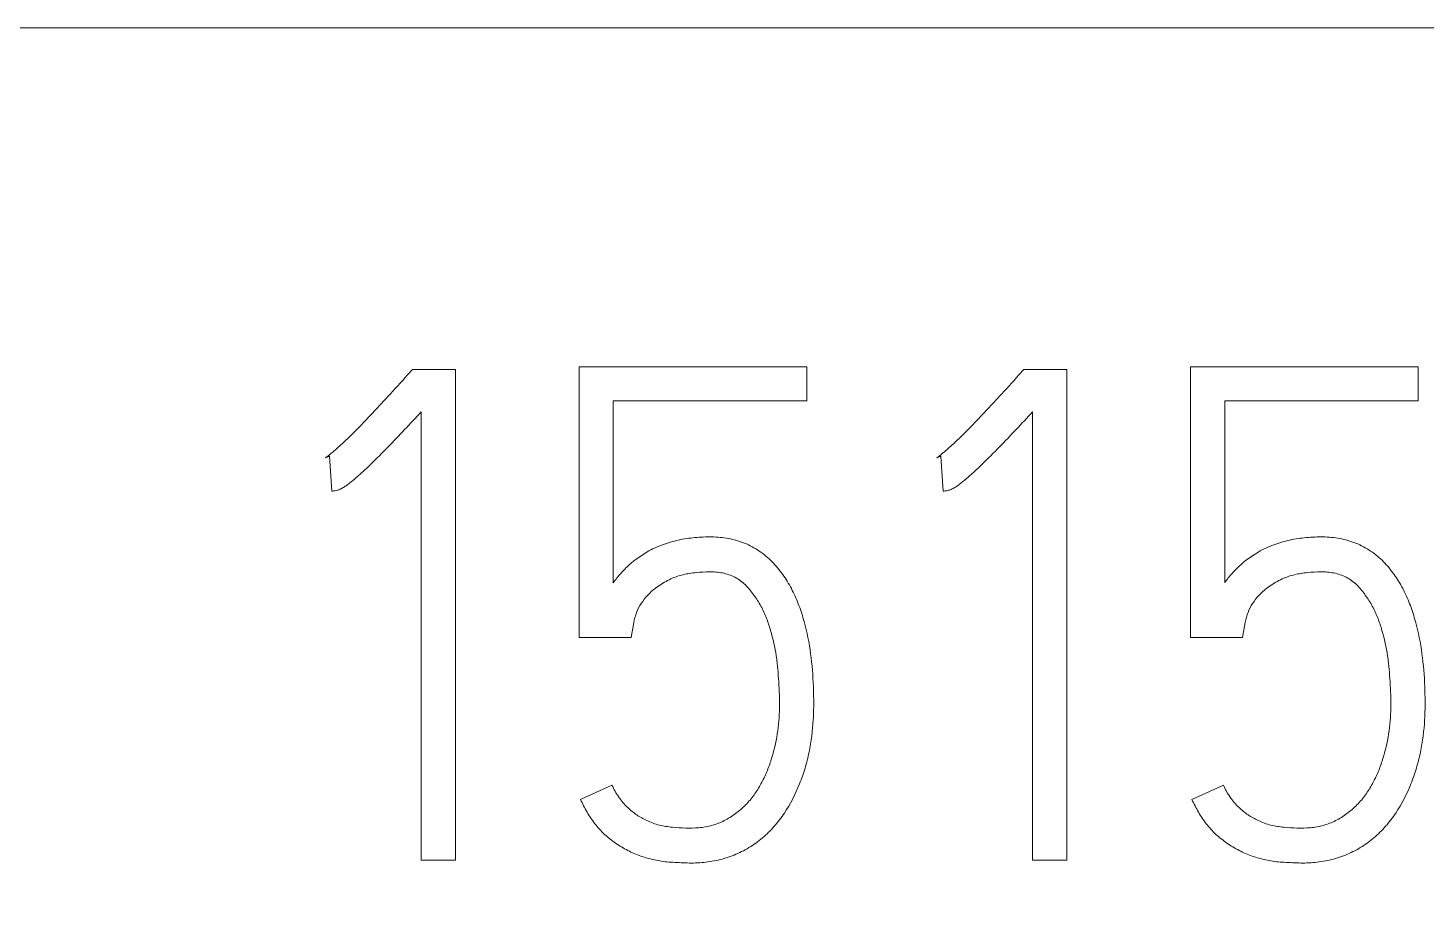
# Model space of a CAD drawing. Header units: millimetres. Extents: x 1359 to 3577, y 1336 to 3557.
# Drawn here: x 2575.03 to 2579.568, y 3327.255 to 3330.083 of the extents above; entities that cross this region are included whole.
import ezdxf

# ---------------------------------------------------------------- set-up
doc = ezdxf.new("R2010")
doc.units = ezdxf.units.MM
doc.set_wipeout_variables(frame=1)
doc.layers.add('000-PI-Oprema', color=30, linetype='Continuous', lineweight=5)

msp = doc.modelspace()

# ---------------------------------------------------------------- wipeouts: each hides what was drawn before it
msp.add_wipeout([(2556.5712, 3330.083), (2626.3712, 3330.083), (2626.3713, 3183.083), (2556.5713, 3183.083)])

# ---------------------------------------------------------------- next in the draw order: linework, layer by layer
at = {"layer": '000-PI-Oprema', "color": 0, "linetype": 'ByBlock', "lineweight": 0}
for p, q in [((2621.2652, 3330.083), (2561.6774, 3330.083)), ((2621.2652, 3330.083), (2561.6774, 3330.083)), ((2576.2776, 3328.9744), (2576.2621, 3328.9565)), ((2576.2776, 3328.9744), (2576.2621, 3328.9565)), ((2576.4174, 3328.9744), (2576.2776, 3328.9744)), ((2576.4174, 3328.9744), (2576.2776, 3328.9744)), ((2576.4174, 3327.3809), (2576.4174, 3328.9744)), ((2576.4174, 3327.3809), (2576.4174, 3328.9744)), ((2577.5581, 3328.983), (2576.8191, 3328.983)), ((2577.5581, 3328.983), (2576.8191, 3328.983)), ((2576.8191, 3328.9829), (2576.8191, 3328.1043)), ((2576.8191, 3328.9829), (2576.8191, 3328.1043)), ((2577.5581, 3328.872), (2577.5581, 3328.9829)), ((2577.5581, 3328.872), (2577.5581, 3328.9829)), ((2578.2622, 3328.9744), (2578.2468, 3328.9565)), ((2578.2622, 3328.9744), (2578.2468, 3328.9565)), ((2578.4021, 3328.9744), (2578.2622, 3328.9744)), ((2578.4021, 3328.9744), (2578.2622, 3328.9744)), ((2578.4021, 3327.3809), (2578.4021, 3328.9744)), ((2578.4021, 3327.3809), (2578.4021, 3328.9744)), ((2579.5428, 3328.983), (2578.8037, 3328.983)), ((2579.5428, 3328.983), (2578.8037, 3328.983)), ((2578.8037, 3328.9829), (2578.8037, 3328.1043)), ((2578.8037, 3328.9829), (2578.8037, 3328.1043)), ((2579.5428, 3328.872), (2579.5428, 3328.9829)), ((2579.5428, 3328.872), (2579.5428, 3328.9829)), ((2576.93, 3328.2819), (2576.93, 3328.872)), ((2576.93, 3328.872), (2577.5581, 3328.872)), ((2576.93, 3328.2819), (2576.93, 3328.872)), ((2576.93, 3328.872), (2577.5581, 3328.872)), ((2578.9147, 3328.2819), (2578.9147, 3328.872)), ((2578.9147, 3328.872), (2579.5428, 3328.872)), ((2578.9147, 3328.2819), (2578.9147, 3328.872)), ((2578.9147, 3328.872), (2579.5428, 3328.872)), ((2576.3064, 3328.8366), (2576.3064, 3327.3809)), ((2576.3064, 3328.8366), (2576.3064, 3327.3809)), ((2578.2911, 3328.8366), (2578.2911, 3327.3809)), ((2578.2911, 3328.8366), (2578.2911, 3327.3809)), ((2575.9954, 3328.6879), (2576.0089, 3328.6924)), ((2575.9954, 3328.6879), (2576.0089, 3328.6924)), ((2576.0089, 3328.6924), (2576.0158, 3328.5794)), ((2576.0089, 3328.6924), (2576.0158, 3328.5794)), ((2577.9801, 3328.6879), (2577.9935, 3328.6924)), ((2577.9801, 3328.6879), (2577.9935, 3328.6924)), ((2577.9935, 3328.6924), (2578.0004, 3328.5794)), ((2577.9935, 3328.6924), (2578.0004, 3328.5794)), ((2576.9878, 3328.1043), (2576.9967, 3328.1531)), ((2576.9878, 3328.1043), (2576.9967, 3328.1531)), ((2578.9724, 3328.1043), (2578.9813, 3328.1531)), ((2578.9724, 3328.1043), (2578.9813, 3328.1531)), ((2576.8191, 3328.1043), (2576.9878, 3328.1043)), ((2576.8191, 3328.1043), (2576.9878, 3328.1043)), ((2578.8037, 3328.1043), (2578.9724, 3328.1043)), ((2578.8037, 3328.1043), (2578.9724, 3328.1043)), ((2576.9256, 3327.6252), (2576.8235, 3327.5784)), ((2576.9256, 3327.6252), (2576.8235, 3327.5784)), ((2578.9102, 3327.6252), (2578.8082, 3327.5784)), ((2578.9102, 3327.6252), (2578.8082, 3327.5784)), ((2576.3064, 3327.3809), (2576.4174, 3327.3809)), ((2576.3064, 3327.3809), (2576.4174, 3327.3809)), ((2578.2911, 3327.3809), (2578.4021, 3327.3809)), ((2578.2911, 3327.3809), (2578.4021, 3327.3809))]:
    msp.add_line(p, q, dxfattribs=at)
for points, knots in [([(2576.2621, 3328.9565), (2576.2409, 3328.9331), (2576.2196, 3328.9098), (2576.1876, 3328.8749), (2576.1769, 3328.8633), (2576.1554, 3328.8402), (2576.1445, 3328.8287), (2576.1227, 3328.8058), (2576.1118, 3328.7944), (2576.0898, 3328.7717), (2576.0787, 3328.7605), (2576.0616, 3328.7441), (2576.0559, 3328.7387), (2576.0443, 3328.728), (2576.0384, 3328.7228), (2576.0265, 3328.7124), (2576.0205, 3328.7072), (2576.0114, 3328.6997), (2576.0083, 3328.6972), (2576.0021, 3328.6923), (2575.9989, 3328.6899), (2575.9954, 3328.6879)], [0, 0, 0, 0, 0.25, 0.25, 0.375, 0.375, 0.5, 0.5, 0.625, 0.625, 0.75, 0.75, 0.8125, 0.8125, 0.875, 0.875, 0.9375, 0.9375, 0.96875, 0.96875, 1, 1, 1, 1]), ([(2576.2621, 3328.9565), (2576.2409, 3328.9331), (2576.2196, 3328.9098), (2576.1876, 3328.8749), (2576.1769, 3328.8633), (2576.1554, 3328.8402), (2576.1445, 3328.8287), (2576.1227, 3328.8058), (2576.1118, 3328.7944), (2576.0898, 3328.7717), (2576.0787, 3328.7605), (2576.0616, 3328.7441), (2576.0559, 3328.7387), (2576.0443, 3328.728), (2576.0384, 3328.7228), (2576.0265, 3328.7124), (2576.0205, 3328.7072), (2576.0114, 3328.6997), (2576.0083, 3328.6972), (2576.0021, 3328.6923), (2575.9989, 3328.6899), (2575.9954, 3328.6879)], [0, 0, 0, 0, 0.25, 0.25, 0.375, 0.375, 0.5, 0.5, 0.625, 0.625, 0.75, 0.75, 0.8125, 0.8125, 0.875, 0.875, 0.9375, 0.9375, 0.96875, 0.96875, 1, 1, 1, 1]), ([(2578.2468, 3328.9565), (2578.2256, 3328.9331), (2578.2042, 3328.9098), (2578.1722, 3328.8749), (2578.1615, 3328.8633), (2578.14, 3328.8402), (2578.1292, 3328.8287), (2578.1074, 3328.8058), (2578.0964, 3328.7944), (2578.0744, 3328.7717), (2578.0633, 3328.7605), (2578.0463, 3328.7441), (2578.0405, 3328.7387), (2578.0289, 3328.728), (2578.023, 3328.7228), (2578.0111, 3328.7124), (2578.0051, 3328.7072), (2577.996, 3328.6997), (2577.993, 3328.6972), (2577.9867, 3328.6923), (2577.9836, 3328.6899), (2577.9801, 3328.6879)], [0, 0, 0, 0, 0.25, 0.25, 0.375, 0.375, 0.5, 0.5, 0.625, 0.625, 0.75, 0.75, 0.8125, 0.8125, 0.875, 0.875, 0.9375, 0.9375, 0.96875, 0.96875, 1, 1, 1, 1]), ([(2578.2468, 3328.9565), (2578.2256, 3328.9331), (2578.2042, 3328.9098), (2578.1722, 3328.8749), (2578.1615, 3328.8633), (2578.14, 3328.8402), (2578.1292, 3328.8287), (2578.1074, 3328.8058), (2578.0964, 3328.7944), (2578.0744, 3328.7717), (2578.0633, 3328.7605), (2578.0463, 3328.7441), (2578.0405, 3328.7387), (2578.0289, 3328.728), (2578.023, 3328.7228), (2578.0111, 3328.7124), (2578.0051, 3328.7072), (2577.996, 3328.6997), (2577.993, 3328.6972), (2577.9867, 3328.6923), (2577.9836, 3328.6899), (2577.9801, 3328.6879)], [0, 0, 0, 0, 0.25, 0.25, 0.375, 0.375, 0.5, 0.5, 0.625, 0.625, 0.75, 0.75, 0.8125, 0.8125, 0.875, 0.875, 0.9375, 0.9375, 0.96875, 0.96875, 1, 1, 1, 1]), ([(2576.0845, 3328.6135), (2576.0946, 3328.6219), (2576.1044, 3328.6306), (2576.1237, 3328.6484), (2576.1332, 3328.6575), (2576.1614, 3328.685), (2576.1799, 3328.7036), (2576.2348, 3328.76), (2576.2707, 3328.7982), (2576.3064, 3328.8367)], [0, 0, 0, 0, 0.125, 0.125, 0.25, 0.25, 0.5, 0.5, 1, 1, 1, 1]), ([(2576.0845, 3328.6135), (2576.0946, 3328.6219), (2576.1044, 3328.6306), (2576.1237, 3328.6484), (2576.1332, 3328.6575), (2576.1614, 3328.685), (2576.1799, 3328.7036), (2576.2348, 3328.76), (2576.2707, 3328.7982), (2576.3064, 3328.8367)], [0, 0, 0, 0, 0.125, 0.125, 0.25, 0.25, 0.5, 0.5, 1, 1, 1, 1]), ([(2578.0691, 3328.6135), (2578.0793, 3328.6219), (2578.089, 3328.6306), (2578.1083, 3328.6484), (2578.1178, 3328.6575), (2578.146, 3328.685), (2578.1645, 3328.7036), (2578.2194, 3328.76), (2578.2554, 3328.7982), (2578.2911, 3328.8367)], [0, 0, 0, 0, 0.125, 0.125, 0.25, 0.25, 0.5, 0.5, 1, 1, 1, 1]), ([(2578.0691, 3328.6135), (2578.0793, 3328.6219), (2578.089, 3328.6306), (2578.1083, 3328.6484), (2578.1178, 3328.6575), (2578.146, 3328.685), (2578.1645, 3328.7036), (2578.2194, 3328.76), (2578.2554, 3328.7982), (2578.2911, 3328.8367)], [0, 0, 0, 0, 0.125, 0.125, 0.25, 0.25, 0.5, 0.5, 1, 1, 1, 1]), ([(2576.0389, 3328.5839), (2576.0412, 3328.5845), (2576.0433, 3328.5854), (2576.0473, 3328.5874), (2576.0493, 3328.5885), (2576.0552, 3328.5919), (2576.059, 3328.5944), (2576.0702, 3328.6022), (2576.0774, 3328.6078), (2576.0845, 3328.6135)], [0, 0, 0, 0, 0.125, 0.125, 0.25, 0.25, 0.5, 0.5, 1, 1, 1, 1]), ([(2576.0845, 3328.6135), (2576.0774, 3328.6078), (2576.0702, 3328.6022), (2576.059, 3328.5944), (2576.0552, 3328.5919), (2576.0493, 3328.5884), (2576.0473, 3328.5874), (2576.0432, 3328.5854), (2576.0412, 3328.5845), (2576.0389, 3328.5839)], [0, 0, 0, 0, 0.5, 0.5, 0.75, 0.75, 0.875, 0.875, 1, 1, 1, 1]), ([(2576.0389, 3328.5839), (2576.0412, 3328.5845), (2576.0433, 3328.5854), (2576.0473, 3328.5874), (2576.0493, 3328.5885), (2576.0552, 3328.5919), (2576.059, 3328.5944), (2576.0702, 3328.6022), (2576.0774, 3328.6078), (2576.0845, 3328.6135)], [0, 0, 0, 0, 0.125, 0.125, 0.25, 0.25, 0.5, 0.5, 1, 1, 1, 1]), ([(2576.0845, 3328.6135), (2576.0774, 3328.6078), (2576.0702, 3328.6022), (2576.059, 3328.5944), (2576.0552, 3328.5919), (2576.0493, 3328.5884), (2576.0473, 3328.5874), (2576.0432, 3328.5854), (2576.0412, 3328.5845), (2576.0389, 3328.5839)], [0, 0, 0, 0, 0.5, 0.5, 0.75, 0.75, 0.875, 0.875, 1, 1, 1, 1]), ([(2578.0236, 3328.5839), (2578.0258, 3328.5845), (2578.0279, 3328.5854), (2578.032, 3328.5874), (2578.034, 3328.5885), (2578.0399, 3328.5919), (2578.0437, 3328.5944), (2578.0548, 3328.6022), (2578.062, 3328.6078), (2578.0691, 3328.6135)], [0, 0, 0, 0, 0.125, 0.125, 0.25, 0.25, 0.5, 0.5, 1, 1, 1, 1]), ([(2578.0691, 3328.6135), (2578.062, 3328.6078), (2578.0548, 3328.6022), (2578.0437, 3328.5944), (2578.0399, 3328.5919), (2578.034, 3328.5884), (2578.032, 3328.5874), (2578.0279, 3328.5854), (2578.0258, 3328.5845), (2578.0236, 3328.5839)], [0, 0, 0, 0, 0.5, 0.5, 0.75, 0.75, 0.875, 0.875, 1, 1, 1, 1]), ([(2578.0236, 3328.5839), (2578.0258, 3328.5845), (2578.0279, 3328.5854), (2578.032, 3328.5874), (2578.034, 3328.5885), (2578.0399, 3328.5919), (2578.0437, 3328.5944), (2578.0548, 3328.6022), (2578.062, 3328.6078), (2578.0691, 3328.6135)], [0, 0, 0, 0, 0.125, 0.125, 0.25, 0.25, 0.5, 0.5, 1, 1, 1, 1]), ([(2578.0691, 3328.6135), (2578.062, 3328.6078), (2578.0548, 3328.6022), (2578.0437, 3328.5944), (2578.0399, 3328.5919), (2578.034, 3328.5884), (2578.032, 3328.5874), (2578.0279, 3328.5854), (2578.0258, 3328.5845), (2578.0236, 3328.5839)], [0, 0, 0, 0, 0.5, 0.5, 0.75, 0.75, 0.875, 0.875, 1, 1, 1, 1]), ([(2576.0158, 3328.5794), (2576.0197, 3328.5794), (2576.0237, 3328.5799), (2576.0314, 3328.5815), (2576.0352, 3328.5826), (2576.0389, 3328.5839)], [0, 0, 0, 0, 0.5, 0.5, 1, 1, 1, 1]), ([(2576.0158, 3328.5794), (2576.0197, 3328.5794), (2576.0237, 3328.5799), (2576.0314, 3328.5815), (2576.0352, 3328.5826), (2576.0389, 3328.5839)], [0, 0, 0, 0, 0.5, 0.5, 1, 1, 1, 1]), ([(2578.0004, 3328.5794), (2578.0044, 3328.5794), (2578.0083, 3328.5799), (2578.016, 3328.5815), (2578.0198, 3328.5826), (2578.0236, 3328.5839)], [0, 0, 0, 0, 0.5, 0.5, 1, 1, 1, 1]), ([(2578.0004, 3328.5794), (2578.0044, 3328.5794), (2578.0083, 3328.5799), (2578.016, 3328.5815), (2578.0198, 3328.5826), (2578.0236, 3328.5839)], [0, 0, 0, 0, 0.5, 0.5, 1, 1, 1, 1]), ([(2577.1097, 3327.3752), (2577.1276, 3327.3741), (2577.1456, 3327.373), (2577.1724, 3327.3721), (2577.1814, 3327.3719), (2577.1992, 3327.3722), (2577.2259, 3327.3735), (2577.2525, 3327.3775), (2577.279, 3327.3837), (2577.2878, 3327.3861), (2577.3051, 3327.3915), (2577.3135, 3327.3946), (2577.3385, 3327.4047), (2577.3546, 3327.4127), (2577.3779, 3327.4266), (2577.3855, 3327.4316), (2577.4002, 3327.4422), (2577.4215, 3327.4588), (2577.4406, 3327.4777), (2577.4643, 3327.5048), (2577.4753, 3327.5193), (2577.5052, 3327.5641), (2577.5213, 3327.5959), (2577.5412, 3327.6458), (2577.5471, 3327.6629), (2577.5574, 3327.6972), (2577.5617, 3327.7145), (2577.5725, 3327.7667), (2577.5769, 3327.8019), (2577.58, 3327.8553), (2577.5805, 3327.8732), (2577.5804, 3327.9091), (2577.5801, 3327.9269), (2577.578, 3327.9804), (2577.5752, 3328.016), (2577.5656, 3328.0865), (2577.5589, 3328.1216), (2577.5445, 3328.1736), (2577.539, 3328.1908), (2577.5263, 3328.2244), (2577.5192, 3328.2409), (2577.5029, 3328.273), (2577.4937, 3328.2887), (2577.4735, 3328.3183), (2577.4624, 3328.3323), (2577.4439, 3328.3518), (2577.4375, 3328.3581), (2577.4239, 3328.37), (2577.4167, 3328.3757), (2577.3946, 3328.3916), (2577.3789, 3328.4005), (2577.354, 3328.4113), (2577.3454, 3328.4145), (2577.328, 3328.42), (2577.3192, 3328.4223), (2577.2926, 3328.4279), (2577.2745, 3328.4299), (2577.2471, 3328.4308), (2577.238, 3328.4307), (2577.2198, 3328.4302), (2577.2108, 3328.4297), (2577.1838, 3328.4277), (2577.148, 3328.423), (2577.113, 3328.4134), (2577.0784, 3328.4013), (2577.0616, 3328.394), (2577.0455, 3328.3851)], [0, 0, 0, 0, 0.03125, 0.03125, 0.046875, 0.046875, 0.0625, 0.09375, 0.09375, 0.109375, 0.109375, 0.125, 0.125, 0.15625, 0.15625, 0.171875, 0.171875, 0.1875, 0.21875, 0.21875, 0.25, 0.25, 0.3125, 0.3125, 0.34375, 0.34375, 0.375, 0.375, 0.4375, 0.4375, 0.46875, 0.46875, 0.5, 0.5, 0.5625, 0.5625, 0.625, 0.625, 0.65625, 0.65625, 0.6875, 0.6875, 0.71875, 0.71875, 0.75, 0.75, 0.765625, 0.765625, 0.78125, 0.78125, 0.8125, 0.8125, 0.828125, 0.828125, 0.84375, 0.84375, 0.875, 0.875, 0.890625, 0.890625, 0.90625, 0.90625, 0.9375, 0.96875, 0.96875, 1, 1, 1, 1]), ([(2577.1097, 3327.3752), (2577.1276, 3327.3741), (2577.1456, 3327.373), (2577.1724, 3327.3721), (2577.1814, 3327.3719), (2577.1992, 3327.3722), (2577.2259, 3327.3735), (2577.2525, 3327.3775), (2577.279, 3327.3837), (2577.2878, 3327.3861), (2577.3051, 3327.3915), (2577.3135, 3327.3946), (2577.3385, 3327.4047), (2577.3546, 3327.4127), (2577.3779, 3327.4266), (2577.3855, 3327.4316), (2577.4002, 3327.4422), (2577.4215, 3327.4588), (2577.4406, 3327.4777), (2577.4643, 3327.5048), (2577.4753, 3327.5193), (2577.5052, 3327.5641), (2577.5213, 3327.5959), (2577.5412, 3327.6458), (2577.5471, 3327.6629), (2577.5574, 3327.6972), (2577.5617, 3327.7145), (2577.5725, 3327.7667), (2577.5769, 3327.8019), (2577.58, 3327.8553), (2577.5805, 3327.8732), (2577.5804, 3327.9091), (2577.5801, 3327.9269), (2577.578, 3327.9804), (2577.5752, 3328.016), (2577.5656, 3328.0865), (2577.5589, 3328.1216), (2577.5445, 3328.1736), (2577.539, 3328.1908), (2577.5263, 3328.2244), (2577.5192, 3328.2409), (2577.5029, 3328.273), (2577.4937, 3328.2887), (2577.4735, 3328.3183), (2577.4624, 3328.3323), (2577.4439, 3328.3518), (2577.4375, 3328.3581), (2577.4239, 3328.37), (2577.4167, 3328.3757), (2577.3946, 3328.3916), (2577.3789, 3328.4005), (2577.354, 3328.4113), (2577.3454, 3328.4145), (2577.328, 3328.42), (2577.3192, 3328.4223), (2577.2926, 3328.4279), (2577.2745, 3328.4299), (2577.2471, 3328.4308), (2577.238, 3328.4307), (2577.2198, 3328.4302), (2577.2108, 3328.4297), (2577.1838, 3328.4277), (2577.148, 3328.423), (2577.113, 3328.4134), (2577.0784, 3328.4013), (2577.0616, 3328.394), (2577.0455, 3328.3851)], [0, 0, 0, 0, 0.03125, 0.03125, 0.046875, 0.046875, 0.0625, 0.09375, 0.09375, 0.109375, 0.109375, 0.125, 0.125, 0.15625, 0.15625, 0.171875, 0.171875, 0.1875, 0.21875, 0.21875, 0.25, 0.25, 0.3125, 0.3125, 0.34375, 0.34375, 0.375, 0.375, 0.4375, 0.4375, 0.46875, 0.46875, 0.5, 0.5, 0.5625, 0.5625, 0.625, 0.625, 0.65625, 0.65625, 0.6875, 0.6875, 0.71875, 0.71875, 0.75, 0.75, 0.765625, 0.765625, 0.78125, 0.78125, 0.8125, 0.8125, 0.828125, 0.828125, 0.84375, 0.84375, 0.875, 0.875, 0.890625, 0.890625, 0.90625, 0.90625, 0.9375, 0.96875, 0.96875, 1, 1, 1, 1]), ([(2579.0944, 3327.3752), (2579.1123, 3327.3741), (2579.1302, 3327.373), (2579.1571, 3327.3721), (2579.166, 3327.3719), (2579.1838, 3327.3722), (2579.2106, 3327.3735), (2579.2371, 3327.3775), (2579.2636, 3327.3837), (2579.2724, 3327.3861), (2579.2897, 3327.3915), (2579.2982, 3327.3946), (2579.3232, 3327.4047), (2579.3393, 3327.4127), (2579.3625, 3327.4266), (2579.3701, 3327.4316), (2579.3849, 3327.4422), (2579.4062, 3327.4588), (2579.4253, 3327.4777), (2579.4489, 3327.5048), (2579.4599, 3327.5193), (2579.4898, 3327.5641), (2579.506, 3327.5959), (2579.5258, 3327.6458), (2579.5318, 3327.6629), (2579.5421, 3327.6972), (2579.5464, 3327.7145), (2579.5572, 3327.7667), (2579.5615, 3327.8019), (2579.5647, 3327.8553), (2579.5651, 3327.8732), (2579.5651, 3327.9091), (2579.5647, 3327.9269), (2579.5626, 3327.9804), (2579.5598, 3328.016), (2579.5503, 3328.0865), (2579.5436, 3328.1216), (2579.5291, 3328.1736), (2579.5236, 3328.1908), (2579.511, 3328.2244), (2579.5038, 3328.2409), (2579.4876, 3328.273), (2579.4784, 3328.2887), (2579.4581, 3328.3183), (2579.447, 3328.3323), (2579.4286, 3328.3518), (2579.4221, 3328.3581), (2579.4085, 3328.37), (2579.4014, 3328.3757), (2579.3792, 3328.3916), (2579.3635, 3328.4005), (2579.3386, 3328.4113), (2579.33, 3328.4145), (2579.3126, 3328.42), (2579.3038, 3328.4223), (2579.2772, 3328.4279), (2579.2592, 3328.4299), (2579.2317, 3328.4308), (2579.2226, 3328.4307), (2579.2045, 3328.4302), (2579.1954, 3328.4297), (2579.1684, 3328.4277), (2579.1326, 3328.423), (2579.0976, 3328.4134), (2579.063, 3328.4013), (2579.0462, 3328.394), (2579.0301, 3328.3851)], [0, 0, 0, 0, 0.03125, 0.03125, 0.046875, 0.046875, 0.0625, 0.09375, 0.09375, 0.109375, 0.109375, 0.125, 0.125, 0.15625, 0.15625, 0.171875, 0.171875, 0.1875, 0.21875, 0.21875, 0.25, 0.25, 0.3125, 0.3125, 0.34375, 0.34375, 0.375, 0.375, 0.4375, 0.4375, 0.46875, 0.46875, 0.5, 0.5, 0.5625, 0.5625, 0.625, 0.625, 0.65625, 0.65625, 0.6875, 0.6875, 0.71875, 0.71875, 0.75, 0.75, 0.765625, 0.765625, 0.78125, 0.78125, 0.8125, 0.8125, 0.828125, 0.828125, 0.84375, 0.84375, 0.875, 0.875, 0.890625, 0.890625, 0.90625, 0.90625, 0.9375, 0.96875, 0.96875, 1, 1, 1, 1]), ([(2579.0944, 3327.3752), (2579.1123, 3327.3741), (2579.1302, 3327.373), (2579.1571, 3327.3721), (2579.166, 3327.3719), (2579.1838, 3327.3722), (2579.2106, 3327.3735), (2579.2371, 3327.3775), (2579.2636, 3327.3837), (2579.2724, 3327.3861), (2579.2897, 3327.3915), (2579.2982, 3327.3946), (2579.3232, 3327.4047), (2579.3393, 3327.4127), (2579.3625, 3327.4266), (2579.3701, 3327.4316), (2579.3849, 3327.4422), (2579.4062, 3327.4588), (2579.4253, 3327.4777), (2579.4489, 3327.5048), (2579.4599, 3327.5193), (2579.4898, 3327.5641), (2579.506, 3327.5959), (2579.5258, 3327.6458), (2579.5318, 3327.6629), (2579.5421, 3327.6972), (2579.5464, 3327.7145), (2579.5572, 3327.7667), (2579.5615, 3327.8019), (2579.5647, 3327.8553), (2579.5651, 3327.8732), (2579.5651, 3327.9091), (2579.5647, 3327.9269), (2579.5626, 3327.9804), (2579.5598, 3328.016), (2579.5503, 3328.0865), (2579.5436, 3328.1216), (2579.5291, 3328.1736), (2579.5236, 3328.1908), (2579.511, 3328.2244), (2579.5038, 3328.2409), (2579.4876, 3328.273), (2579.4784, 3328.2887), (2579.4581, 3328.3183), (2579.447, 3328.3323), (2579.4286, 3328.3518), (2579.4221, 3328.3581), (2579.4085, 3328.37), (2579.4014, 3328.3757), (2579.3792, 3328.3916), (2579.3635, 3328.4005), (2579.3386, 3328.4113), (2579.33, 3328.4145), (2579.3126, 3328.42), (2579.3038, 3328.4223), (2579.2772, 3328.4279), (2579.2592, 3328.4299), (2579.2317, 3328.4308), (2579.2226, 3328.4307), (2579.2045, 3328.4302), (2579.1954, 3328.4297), (2579.1684, 3328.4277), (2579.1326, 3328.423), (2579.0976, 3328.4134), (2579.063, 3328.4013), (2579.0462, 3328.394), (2579.0301, 3328.3851)], [0, 0, 0, 0, 0.03125, 0.03125, 0.046875, 0.046875, 0.0625, 0.09375, 0.09375, 0.109375, 0.109375, 0.125, 0.125, 0.15625, 0.15625, 0.171875, 0.171875, 0.1875, 0.21875, 0.21875, 0.25, 0.25, 0.3125, 0.3125, 0.34375, 0.34375, 0.375, 0.375, 0.4375, 0.4375, 0.46875, 0.46875, 0.5, 0.5, 0.5625, 0.5625, 0.625, 0.625, 0.65625, 0.65625, 0.6875, 0.6875, 0.71875, 0.71875, 0.75, 0.75, 0.765625, 0.765625, 0.78125, 0.78125, 0.8125, 0.8125, 0.828125, 0.828125, 0.84375, 0.84375, 0.875, 0.875, 0.890625, 0.890625, 0.90625, 0.90625, 0.9375, 0.96875, 0.96875, 1, 1, 1, 1]), ([(2577.0455, 3328.3851), (2577.0227, 3328.3723), (2577.0013, 3328.3573), (2576.9721, 3328.3312), (2576.9629, 3328.322), (2576.9456, 3328.3027), (2576.9375, 3328.2926), (2576.93, 3328.2819)], [0, 0, 0, 0, 0.5, 0.5, 0.75, 0.75, 1, 1, 1, 1]), ([(2577.0455, 3328.3851), (2577.0227, 3328.3723), (2577.0013, 3328.3573), (2576.9721, 3328.3312), (2576.9629, 3328.322), (2576.9456, 3328.3027), (2576.9375, 3328.2926), (2576.93, 3328.2819)], [0, 0, 0, 0, 0.5, 0.5, 0.75, 0.75, 1, 1, 1, 1]), ([(2579.0301, 3328.3851), (2579.0074, 3328.3723), (2578.9859, 3328.3573), (2578.9568, 3328.3312), (2578.9476, 3328.322), (2578.9303, 3328.3027), (2578.9222, 3328.2926), (2578.9147, 3328.2819)], [0, 0, 0, 0, 0.5, 0.5, 0.75, 0.75, 1, 1, 1, 1]), ([(2579.0301, 3328.3851), (2579.0074, 3328.3723), (2578.9859, 3328.3573), (2578.9568, 3328.3312), (2578.9476, 3328.322), (2578.9303, 3328.3027), (2578.9222, 3328.2926), (2578.9147, 3328.2819)], [0, 0, 0, 0, 0.5, 0.5, 0.75, 0.75, 1, 1, 1, 1]), ([(2577.1166, 3328.2941), (2577.1296, 3328.3003), (2577.1431, 3328.3047), (2577.1706, 3328.3114), (2577.1848, 3328.3136), (2577.2132, 3328.3165), (2577.2274, 3328.3172), (2577.2487, 3328.3173), (2577.2558, 3328.3171), (2577.2701, 3328.316), (2577.2772, 3328.315), (2577.2983, 3328.3108), (2577.3118, 3328.3063), (2577.3374, 3328.2932), (2577.3489, 3328.2848), (2577.3641, 3328.2698), (2577.3688, 3328.2643), (2577.3779, 3328.2533), (2577.391, 3328.2365), (2577.4023, 3328.2184), (2577.4158, 3328.1934), (2577.4219, 3328.1803), (2577.4322, 3328.154), (2577.4365, 3328.1406), (2577.4485, 3328.1001), (2577.4546, 3328.0725), (2577.4599, 3328.0375), (2577.4608, 3328.0304), (2577.4624, 3328.0163), (2577.4631, 3328.0093), (2577.465, 3327.9882), (2577.4661, 3327.9741), (2577.4679, 3327.9459), (2577.4686, 3327.9318), (2577.4695, 3327.9037), (2577.4696, 3327.8896), (2577.4688, 3327.8473), (2577.4665, 3327.8191), (2577.4577, 3327.7627), (2577.4513, 3327.735), (2577.4384, 3327.6945), (2577.4335, 3327.6811), (2577.4224, 3327.6548), (2577.4162, 3327.6418), (2577.4025, 3327.6169), (2577.3951, 3327.6048), (2577.3826, 3327.5875), (2577.3783, 3327.5818), (2577.3691, 3327.5709), (2577.3642, 3327.5655), (2577.3491, 3327.5501), (2577.3329, 3327.5361), (2577.3151, 3327.524), (2577.3029, 3327.5165), (2577.2966, 3327.5129), (2577.2773, 3327.5032), (2577.2573, 3327.4955), (2577.2364, 3327.4907), (2577.2223, 3327.4881), (2577.2151, 3327.4872), (2577.1935, 3327.4852), (2577.1792, 3327.4852), (2577.1507, 3327.4861), (2577.1364, 3327.487), (2577.1151, 3327.4891), (2577.108, 3327.4898), (2577.0938, 3327.492), (2577.0867, 3327.4934), (2577.0656, 3327.4986), (2577.052, 3327.5035), (2577.039, 3327.5098)], [0, 0, 0, 0, 0.03125, 0.03125, 0.0625, 0.0625, 0.09375, 0.09375, 0.109375, 0.109375, 0.125, 0.125, 0.15625, 0.15625, 0.1875, 0.1875, 0.203125, 0.203125, 0.21875, 0.25, 0.25, 0.28125, 0.28125, 0.3125, 0.3125, 0.375, 0.375, 0.390625, 0.390625, 0.40625, 0.40625, 0.4375, 0.4375, 0.46875, 0.46875, 0.5, 0.5, 0.5625, 0.5625, 0.625, 0.625, 0.65625, 0.65625, 0.6875, 0.6875, 0.71875, 0.71875, 0.734375, 0.734375, 0.75, 0.75, 0.78125, 0.796875, 0.796875, 0.8125, 0.8125, 0.84375, 0.859375, 0.859375, 0.875, 0.875, 0.90625, 0.90625, 0.9375, 0.9375, 0.953125, 0.953125, 0.96875, 0.96875, 1, 1, 1, 1]), ([(2577.1166, 3328.2941), (2577.1296, 3328.3003), (2577.1431, 3328.3047), (2577.1706, 3328.3114), (2577.1848, 3328.3136), (2577.2132, 3328.3165), (2577.2274, 3328.3172), (2577.2487, 3328.3173), (2577.2558, 3328.3171), (2577.2701, 3328.316), (2577.2772, 3328.315), (2577.2983, 3328.3108), (2577.3118, 3328.3063), (2577.3374, 3328.2932), (2577.3489, 3328.2848), (2577.3641, 3328.2698), (2577.3688, 3328.2643), (2577.3779, 3328.2533), (2577.391, 3328.2365), (2577.4023, 3328.2184), (2577.4158, 3328.1934), (2577.4219, 3328.1803), (2577.4322, 3328.154), (2577.4365, 3328.1406), (2577.4485, 3328.1001), (2577.4546, 3328.0725), (2577.4599, 3328.0375), (2577.4608, 3328.0304), (2577.4624, 3328.0163), (2577.4631, 3328.0093), (2577.465, 3327.9882), (2577.4661, 3327.9741), (2577.4679, 3327.9459), (2577.4686, 3327.9318), (2577.4695, 3327.9037), (2577.4696, 3327.8896), (2577.4688, 3327.8473), (2577.4665, 3327.8191), (2577.4577, 3327.7627), (2577.4513, 3327.735), (2577.4384, 3327.6945), (2577.4335, 3327.6811), (2577.4224, 3327.6548), (2577.4162, 3327.6418), (2577.4025, 3327.6169), (2577.3951, 3327.6048), (2577.3826, 3327.5875), (2577.3783, 3327.5818), (2577.3691, 3327.5709), (2577.3642, 3327.5655), (2577.3491, 3327.5501), (2577.3329, 3327.5361), (2577.3151, 3327.524), (2577.3029, 3327.5165), (2577.2966, 3327.5129), (2577.2773, 3327.5032), (2577.2573, 3327.4955), (2577.2364, 3327.4907), (2577.2223, 3327.4881), (2577.2151, 3327.4872), (2577.1935, 3327.4852), (2577.1792, 3327.4852), (2577.1507, 3327.4861), (2577.1364, 3327.487), (2577.1151, 3327.4891), (2577.108, 3327.4898), (2577.0938, 3327.492), (2577.0867, 3327.4934), (2577.0656, 3327.4986), (2577.052, 3327.5035), (2577.039, 3327.5098)], [0, 0, 0, 0, 0.03125, 0.03125, 0.0625, 0.0625, 0.09375, 0.09375, 0.109375, 0.109375, 0.125, 0.125, 0.15625, 0.15625, 0.1875, 0.1875, 0.203125, 0.203125, 0.21875, 0.25, 0.25, 0.28125, 0.28125, 0.3125, 0.3125, 0.375, 0.375, 0.390625, 0.390625, 0.40625, 0.40625, 0.4375, 0.4375, 0.46875, 0.46875, 0.5, 0.5, 0.5625, 0.5625, 0.625, 0.625, 0.65625, 0.65625, 0.6875, 0.6875, 0.71875, 0.71875, 0.734375, 0.734375, 0.75, 0.75, 0.78125, 0.796875, 0.796875, 0.8125, 0.8125, 0.84375, 0.859375, 0.859375, 0.875, 0.875, 0.90625, 0.90625, 0.9375, 0.9375, 0.953125, 0.953125, 0.96875, 0.96875, 1, 1, 1, 1]), ([(2577.041, 3328.2409), (2577.0514, 3328.2524), (2577.0634, 3328.2623), (2577.0891, 3328.2797), (2577.1027, 3328.2873), (2577.1166, 3328.2941)], [0, 0, 0, 0, 0.5, 0.5, 1, 1, 1, 1]), ([(2577.1166, 3328.2941), (2577.1027, 3328.2873), (2577.089, 3328.2797), (2577.0634, 3328.2623), (2577.0514, 3328.2524), (2577.041, 3328.2409)], [0, 0, 0, 0, 0.5, 0.5, 1, 1, 1, 1]), ([(2577.041, 3328.2409), (2577.0514, 3328.2524), (2577.0634, 3328.2623), (2577.0891, 3328.2797), (2577.1027, 3328.2873), (2577.1166, 3328.2941)], [0, 0, 0, 0, 0.5, 0.5, 1, 1, 1, 1]), ([(2577.1166, 3328.2941), (2577.1027, 3328.2873), (2577.089, 3328.2797), (2577.0634, 3328.2623), (2577.0514, 3328.2524), (2577.041, 3328.2409)], [0, 0, 0, 0, 0.5, 0.5, 1, 1, 1, 1]), ([(2579.1013, 3328.2941), (2579.1143, 3328.3003), (2579.1277, 3328.3047), (2579.1553, 3328.3114), (2579.1694, 3328.3136), (2579.1978, 3328.3165), (2579.212, 3328.3172), (2579.2333, 3328.3173), (2579.2405, 3328.3171), (2579.2547, 3328.316), (2579.2619, 3328.315), (2579.2829, 3328.3108), (2579.2965, 3328.3063), (2579.3221, 3328.2932), (2579.3335, 3328.2848), (2579.3487, 3328.2698), (2579.3535, 3328.2643), (2579.3626, 3328.2533), (2579.3756, 3328.2365), (2579.3869, 3328.2184), (2579.4005, 3328.1934), (2579.4065, 3328.1803), (2579.4168, 3328.154), (2579.4212, 3328.1406), (2579.4331, 3328.1001), (2579.4392, 3328.0725), (2579.4445, 3328.0375), (2579.4454, 3328.0304), (2579.447, 3328.0163), (2579.4477, 3328.0093), (2579.4496, 3327.9882), (2579.4507, 3327.9741), (2579.4525, 3327.9459), (2579.4532, 3327.9318), (2579.4541, 3327.9037), (2579.4543, 3327.8896), (2579.4534, 3327.8473), (2579.4511, 3327.8191), (2579.4423, 3327.7627), (2579.4359, 3327.735), (2579.423, 3327.6945), (2579.4181, 3327.6811), (2579.407, 3327.6548), (2579.4008, 3327.6418), (2579.3872, 3327.6169), (2579.3797, 3327.6048), (2579.3673, 3327.5875), (2579.3629, 3327.5818), (2579.3537, 3327.5709), (2579.3488, 3327.5655), (2579.3337, 3327.5501), (2579.3175, 3327.5361), (2579.2998, 3327.524), (2579.2876, 3327.5165), (2579.2812, 3327.5129), (2579.2619, 3327.5032), (2579.2419, 3327.4955), (2579.2211, 3327.4907), (2579.2069, 3327.4881), (2579.1997, 3327.4872), (2579.1782, 3327.4852), (2579.1639, 3327.4852), (2579.1353, 3327.4861), (2579.1211, 3327.487), (2579.0997, 3327.4891), (2579.0926, 3327.4898), (2579.0784, 3327.492), (2579.0713, 3327.4934), (2579.0502, 3327.4986), (2579.0367, 3327.5035), (2579.0236, 3327.5098)], [0, 0, 0, 0, 0.03125, 0.03125, 0.0625, 0.0625, 0.09375, 0.09375, 0.109375, 0.109375, 0.125, 0.125, 0.15625, 0.15625, 0.1875, 0.1875, 0.203125, 0.203125, 0.21875, 0.25, 0.25, 0.28125, 0.28125, 0.3125, 0.3125, 0.375, 0.375, 0.390625, 0.390625, 0.40625, 0.40625, 0.4375, 0.4375, 0.46875, 0.46875, 0.5, 0.5, 0.5625, 0.5625, 0.625, 0.625, 0.65625, 0.65625, 0.6875, 0.6875, 0.71875, 0.71875, 0.734375, 0.734375, 0.75, 0.75, 0.78125, 0.796875, 0.796875, 0.8125, 0.8125, 0.84375, 0.859375, 0.859375, 0.875, 0.875, 0.90625, 0.90625, 0.9375, 0.9375, 0.953125, 0.953125, 0.96875, 0.96875, 1, 1, 1, 1]), ([(2579.1013, 3328.2941), (2579.1143, 3328.3003), (2579.1277, 3328.3047), (2579.1553, 3328.3114), (2579.1694, 3328.3136), (2579.1978, 3328.3165), (2579.212, 3328.3172), (2579.2333, 3328.3173), (2579.2405, 3328.3171), (2579.2547, 3328.316), (2579.2619, 3328.315), (2579.2829, 3328.3108), (2579.2965, 3328.3063), (2579.3221, 3328.2932), (2579.3335, 3328.2848), (2579.3487, 3328.2698), (2579.3535, 3328.2643), (2579.3626, 3328.2533), (2579.3756, 3328.2365), (2579.3869, 3328.2184), (2579.4005, 3328.1934), (2579.4065, 3328.1803), (2579.4168, 3328.154), (2579.4212, 3328.1406), (2579.4331, 3328.1001), (2579.4392, 3328.0725), (2579.4445, 3328.0375), (2579.4454, 3328.0304), (2579.447, 3328.0163), (2579.4477, 3328.0093), (2579.4496, 3327.9882), (2579.4507, 3327.9741), (2579.4525, 3327.9459), (2579.4532, 3327.9318), (2579.4541, 3327.9037), (2579.4543, 3327.8896), (2579.4534, 3327.8473), (2579.4511, 3327.8191), (2579.4423, 3327.7627), (2579.4359, 3327.735), (2579.423, 3327.6945), (2579.4181, 3327.6811), (2579.407, 3327.6548), (2579.4008, 3327.6418), (2579.3872, 3327.6169), (2579.3797, 3327.6048), (2579.3673, 3327.5875), (2579.3629, 3327.5818), (2579.3537, 3327.5709), (2579.3488, 3327.5655), (2579.3337, 3327.5501), (2579.3175, 3327.5361), (2579.2998, 3327.524), (2579.2876, 3327.5165), (2579.2812, 3327.5129), (2579.2619, 3327.5032), (2579.2419, 3327.4955), (2579.2211, 3327.4907), (2579.2069, 3327.4881), (2579.1997, 3327.4872), (2579.1782, 3327.4852), (2579.1639, 3327.4852), (2579.1353, 3327.4861), (2579.1211, 3327.487), (2579.0997, 3327.4891), (2579.0926, 3327.4898), (2579.0784, 3327.492), (2579.0713, 3327.4934), (2579.0502, 3327.4986), (2579.0367, 3327.5035), (2579.0236, 3327.5098)], [0, 0, 0, 0, 0.03125, 0.03125, 0.0625, 0.0625, 0.09375, 0.09375, 0.109375, 0.109375, 0.125, 0.125, 0.15625, 0.15625, 0.1875, 0.1875, 0.203125, 0.203125, 0.21875, 0.25, 0.25, 0.28125, 0.28125, 0.3125, 0.3125, 0.375, 0.375, 0.390625, 0.390625, 0.40625, 0.40625, 0.4375, 0.4375, 0.46875, 0.46875, 0.5, 0.5, 0.5625, 0.5625, 0.625, 0.625, 0.65625, 0.65625, 0.6875, 0.6875, 0.71875, 0.71875, 0.734375, 0.734375, 0.75, 0.75, 0.78125, 0.796875, 0.796875, 0.8125, 0.8125, 0.84375, 0.859375, 0.859375, 0.875, 0.875, 0.90625, 0.90625, 0.9375, 0.9375, 0.953125, 0.953125, 0.96875, 0.96875, 1, 1, 1, 1]), ([(2579.0257, 3328.2409), (2579.036, 3328.2524), (2579.0481, 3328.2623), (2579.0737, 3328.2797), (2579.0873, 3328.2873), (2579.1013, 3328.2941)], [0, 0, 0, 0, 0.5, 0.5, 1, 1, 1, 1]), ([(2579.1013, 3328.2941), (2579.0873, 3328.2873), (2579.0737, 3328.2797), (2579.048, 3328.2623), (2579.036, 3328.2524), (2579.0257, 3328.2409)], [0, 0, 0, 0, 0.5, 0.5, 1, 1, 1, 1]), ([(2579.0257, 3328.2409), (2579.036, 3328.2524), (2579.0481, 3328.2623), (2579.0737, 3328.2797), (2579.0873, 3328.2873), (2579.1013, 3328.2941)], [0, 0, 0, 0, 0.5, 0.5, 1, 1, 1, 1]), ([(2579.1013, 3328.2941), (2579.0873, 3328.2873), (2579.0737, 3328.2797), (2579.048, 3328.2623), (2579.036, 3328.2524), (2579.0257, 3328.2409)], [0, 0, 0, 0, 0.5, 0.5, 1, 1, 1, 1]), ([(2577.041, 3328.2409), (2577.0337, 3328.2325), (2577.0267, 3328.2239), (2577.0145, 3328.2054), (2577.0092, 3328.1957), (2577.0056, 3328.1852)], [0, 0, 0, 0, 0.5, 0.5, 1, 1, 1, 1]), ([(2577.0056, 3328.1852), (2577.0092, 3328.1957), (2577.0145, 3328.2055), (2577.0268, 3328.2239), (2577.0337, 3328.2325), (2577.041, 3328.2409)], [0, 0, 0, 0, 0.5, 0.5, 1, 1, 1, 1]), ([(2577.041, 3328.2409), (2577.0337, 3328.2325), (2577.0267, 3328.2239), (2577.0145, 3328.2054), (2577.0092, 3328.1957), (2577.0056, 3328.1852)], [0, 0, 0, 0, 0.5, 0.5, 1, 1, 1, 1]), ([(2577.0056, 3328.1852), (2577.0092, 3328.1957), (2577.0145, 3328.2055), (2577.0268, 3328.2239), (2577.0337, 3328.2325), (2577.041, 3328.2409)], [0, 0, 0, 0, 0.5, 0.5, 1, 1, 1, 1]), ([(2579.0257, 3328.2409), (2579.0183, 3328.2325), (2579.0114, 3328.2239), (2578.9991, 3328.2054), (2578.9938, 3328.1957), (2578.9903, 3328.1852)], [0, 0, 0, 0, 0.5, 0.5, 1, 1, 1, 1]), ([(2578.9903, 3328.1852), (2578.9938, 3328.1957), (2578.9991, 3328.2055), (2579.0114, 3328.2239), (2579.0183, 3328.2325), (2579.0257, 3328.2409)], [0, 0, 0, 0, 0.5, 0.5, 1, 1, 1, 1]), ([(2579.0257, 3328.2409), (2579.0183, 3328.2325), (2579.0114, 3328.2239), (2578.9991, 3328.2054), (2578.9938, 3328.1957), (2578.9903, 3328.1852)], [0, 0, 0, 0, 0.5, 0.5, 1, 1, 1, 1]), ([(2578.9903, 3328.1852), (2578.9938, 3328.1957), (2578.9991, 3328.2055), (2579.0114, 3328.2239), (2579.0183, 3328.2325), (2579.0257, 3328.2409)], [0, 0, 0, 0, 0.5, 0.5, 1, 1, 1, 1]), ([(2576.9967, 3328.1531), (2576.9967, 3328.1545), (2576.9969, 3328.1559), (2576.9974, 3328.1586), (2576.9977, 3328.16), (2576.9987, 3328.164), (2576.9995, 3328.1667), (2577.002, 3328.1747), (2577.0038, 3328.1799), (2577.0056, 3328.1852)], [0, 0, 0, 0, 0.125, 0.125, 0.25, 0.25, 0.5, 0.5, 1, 1, 1, 1]), ([(2576.9967, 3328.1531), (2576.9967, 3328.1545), (2576.9969, 3328.1559), (2576.9974, 3328.1586), (2576.9977, 3328.16), (2576.9987, 3328.164), (2576.9995, 3328.1667), (2577.002, 3328.1747), (2577.0038, 3328.1799), (2577.0056, 3328.1852)], [0, 0, 0, 0, 0.125, 0.125, 0.25, 0.25, 0.5, 0.5, 1, 1, 1, 1]), ([(2578.9813, 3328.1531), (2578.9813, 3328.1545), (2578.9816, 3328.1559), (2578.9821, 3328.1586), (2578.9824, 3328.16), (2578.9834, 3328.164), (2578.9842, 3328.1667), (2578.9866, 3328.1747), (2578.9884, 3328.1799), (2578.9903, 3328.1852)], [0, 0, 0, 0, 0.125, 0.125, 0.25, 0.25, 0.5, 0.5, 1, 1, 1, 1]), ([(2578.9813, 3328.1531), (2578.9813, 3328.1545), (2578.9816, 3328.1559), (2578.9821, 3328.1586), (2578.9824, 3328.16), (2578.9834, 3328.164), (2578.9842, 3328.1667), (2578.9866, 3328.1747), (2578.9884, 3328.1799), (2578.9903, 3328.1852)], [0, 0, 0, 0, 0.125, 0.125, 0.25, 0.25, 0.5, 0.5, 1, 1, 1, 1]), ([(2576.9768, 3327.552), (2576.9656, 3327.5621), (2576.9559, 3327.5737), (2576.9391, 3327.5984), (2576.9319, 3327.6116), (2576.9256, 3327.6252)], [0, 0, 0, 0, 0.5, 0.5, 1, 1, 1, 1]), ([(2576.9768, 3327.552), (2576.9656, 3327.5621), (2576.9559, 3327.5737), (2576.9391, 3327.5984), (2576.9319, 3327.6116), (2576.9256, 3327.6252)], [0, 0, 0, 0, 0.5, 0.5, 1, 1, 1, 1]), ([(2578.9614, 3327.552), (2578.9502, 3327.5621), (2578.9406, 3327.5737), (2578.9237, 3327.5984), (2578.9165, 3327.6116), (2578.9102, 3327.6252)], [0, 0, 0, 0, 0.5, 0.5, 1, 1, 1, 1]), ([(2578.9614, 3327.552), (2578.9502, 3327.5621), (2578.9406, 3327.5737), (2578.9237, 3327.5984), (2578.9165, 3327.6116), (2578.9102, 3327.6252)], [0, 0, 0, 0, 0.5, 0.5, 1, 1, 1, 1]), ([(2576.8235, 3327.5784), (2576.8299, 3327.5644), (2576.8369, 3327.5507), (2576.8524, 3327.5243), (2576.8608, 3327.5115), (2576.8796, 3327.4872), (2576.8901, 3327.4755), (2576.9071, 3327.4599), (2576.913, 3327.4551), (2576.925, 3327.4456), (2576.9311, 3327.441), (2576.9499, 3327.4278), (2576.963, 3327.4198), (2576.9837, 3327.4091), (2576.9907, 3327.4058), (2577.0049, 3327.3998), (2577.0121, 3327.3971), (2577.0339, 3327.3896), (2577.0487, 3327.3854), (2577.0788, 3327.3788), (2577.0942, 3327.3765), (2577.1097, 3327.3752)], [0, 0, 0, 0, 0.125, 0.125, 0.25, 0.25, 0.375, 0.375, 0.4375, 0.4375, 0.5, 0.5, 0.625, 0.625, 0.6875, 0.6875, 0.75, 0.75, 0.875, 0.875, 1, 1, 1, 1]), ([(2576.8235, 3327.5784), (2576.8299, 3327.5644), (2576.8369, 3327.5507), (2576.8524, 3327.5243), (2576.8608, 3327.5115), (2576.8796, 3327.4872), (2576.8901, 3327.4755), (2576.9071, 3327.4599), (2576.913, 3327.4551), (2576.925, 3327.4456), (2576.9311, 3327.441), (2576.9499, 3327.4278), (2576.963, 3327.4198), (2576.9837, 3327.4091), (2576.9907, 3327.4058), (2577.0049, 3327.3998), (2577.0121, 3327.3971), (2577.0339, 3327.3896), (2577.0487, 3327.3854), (2577.0788, 3327.3788), (2577.0942, 3327.3765), (2577.1097, 3327.3752)], [0, 0, 0, 0, 0.125, 0.125, 0.25, 0.25, 0.375, 0.375, 0.4375, 0.4375, 0.5, 0.5, 0.625, 0.625, 0.6875, 0.6875, 0.75, 0.75, 0.875, 0.875, 1, 1, 1, 1]), ([(2577.039, 3327.5098), (2577.0275, 3327.515), (2577.0165, 3327.5212), (2576.9957, 3327.5355), (2576.986, 3327.5434), (2576.9768, 3327.552)], [0, 0, 0, 0, 0.5, 0.5, 1, 1, 1, 1]), ([(2577.039, 3327.5098), (2577.0275, 3327.515), (2577.0165, 3327.5212), (2576.9957, 3327.5355), (2576.986, 3327.5434), (2576.9768, 3327.552)], [0, 0, 0, 0, 0.5, 0.5, 1, 1, 1, 1]), ([(2578.8082, 3327.5784), (2578.8146, 3327.5644), (2578.8216, 3327.5507), (2578.837, 3327.5243), (2578.8454, 3327.5115), (2578.8642, 3327.4872), (2578.8747, 3327.4755), (2578.8917, 3327.4599), (2578.8976, 3327.4551), (2578.9096, 3327.4456), (2578.9157, 3327.441), (2578.9345, 3327.4278), (2578.9476, 3327.4198), (2578.9683, 3327.4091), (2578.9753, 3327.4058), (2578.9895, 3327.3998), (2578.9967, 3327.3971), (2579.0185, 3327.3896), (2579.0333, 3327.3854), (2579.0635, 3327.3788), (2579.0789, 3327.3765), (2579.0944, 3327.3752)], [0, 0, 0, 0, 0.125, 0.125, 0.25, 0.25, 0.375, 0.375, 0.4375, 0.4375, 0.5, 0.5, 0.625, 0.625, 0.6875, 0.6875, 0.75, 0.75, 0.875, 0.875, 1, 1, 1, 1]), ([(2578.8082, 3327.5784), (2578.8146, 3327.5644), (2578.8216, 3327.5507), (2578.837, 3327.5243), (2578.8454, 3327.5115), (2578.8642, 3327.4872), (2578.8747, 3327.4755), (2578.8917, 3327.4599), (2578.8976, 3327.4551), (2578.9096, 3327.4456), (2578.9157, 3327.441), (2578.9345, 3327.4278), (2578.9476, 3327.4198), (2578.9683, 3327.4091), (2578.9753, 3327.4058), (2578.9895, 3327.3998), (2578.9967, 3327.3971), (2579.0185, 3327.3896), (2579.0333, 3327.3854), (2579.0635, 3327.3788), (2579.0789, 3327.3765), (2579.0944, 3327.3752)], [0, 0, 0, 0, 0.125, 0.125, 0.25, 0.25, 0.375, 0.375, 0.4375, 0.4375, 0.5, 0.5, 0.625, 0.625, 0.6875, 0.6875, 0.75, 0.75, 0.875, 0.875, 1, 1, 1, 1]), ([(2579.0236, 3327.5098), (2579.0121, 3327.515), (2579.0012, 3327.5212), (2578.9804, 3327.5355), (2578.9706, 3327.5434), (2578.9614, 3327.552)], [0, 0, 0, 0, 0.5, 0.5, 1, 1, 1, 1]), ([(2579.0236, 3327.5098), (2579.0121, 3327.515), (2579.0012, 3327.5212), (2578.9804, 3327.5355), (2578.9706, 3327.5434), (2578.9614, 3327.552)], [0, 0, 0, 0, 0.5, 0.5, 1, 1, 1, 1])]:
    msp.add_open_spline(points, degree=3, knots=knots, dxfattribs=at)

doc.saveas('drawing.dxf')
